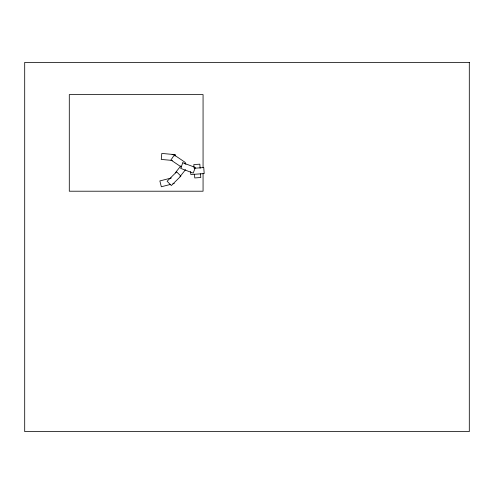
<?xml version="1.0" encoding="UTF-8"?>
<svg xmlns="http://www.w3.org/2000/svg" width="494" height="494" viewBox="0 0 494 494"><rect width="100%" height="100%" fill="white"/><g stroke="black" fill="none" stroke-linecap="round" stroke-linejoin="round"><path stroke-width="0.74" d="M175 156.123L175.129 154.622L161.797 153.443L161.266 159.445L172.375 160.427M184.552 163.749L185.392 162.501L174.296 155.017L170.924 160.013L181.409 167.083M175.24 172.925L180.785 165.928M179.964 176.667L185.509 169.677M171.381 177.982L159.852 180.928L161.34 186.763L170.714 184.367M172.875 183.817L174.314 183.447M194.117 168.263L203.763 167.571L204.189 173.579L190.838 174.536L190.622 171.529M172.11 154.573L175.111 154.838M184.737 163.372L185.923 164.304M200.119 168.293L199.823 164.162L193.815 164.588L194.031 167.559M200.515 173.808L200.78 177.513L194.772 177.945L194.506 174.234M203.065 167.435L203.065 94.595L69.29 94.595L69.29 191.209L203.065 191.209L203.065 173.573M182.811 162.742L180.681 168.38L193.21 173.11L195.334 167.472L182.811 162.742M176.624 171.832L167.108 181.249L171.344 185.534L180.86 176.111L176.624 171.832M469.3 62.386L24.7 62.386L24.7 431.614L469.3 431.614L469.3 62.386"/></g></svg>
